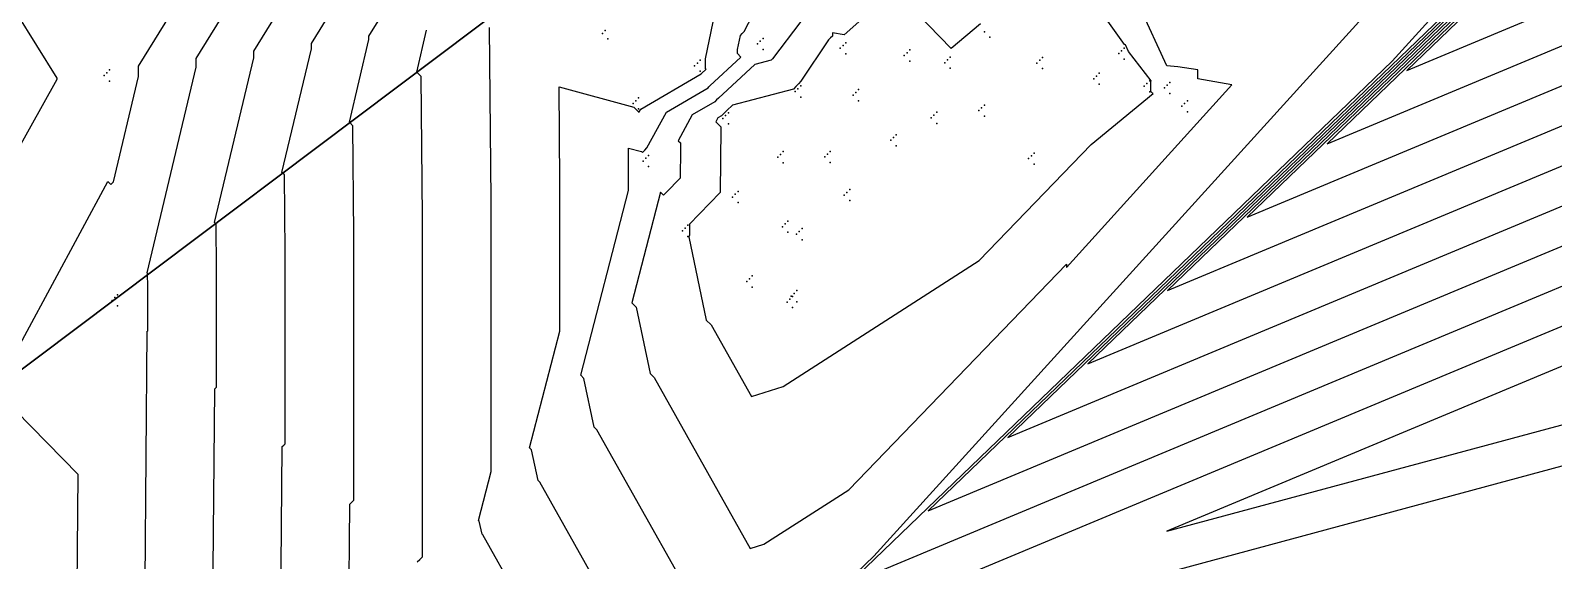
# Model space of a CAD drawing. Header units: metres. Extents: x 419582 to 423558, y 4805372 to 4807539.
# Drawn here: x 422892.5 to 422947.5, y 4807313.9 to 4807333.1 of the extents above; entities that cross this region are included whole.
import ezdxf

# ---------------------------------------------------------------- set-up
doc = ezdxf.new("R2010")
doc.units = ezdxf.units.M
doc.linetypes.add('PHANTOM', pattern=[2.5, 1.25, -0.25, 0.25, -0.25, 0.25, -0.25])
for name, color, linetype in [('C-TINN', 4, 'Continuous'), ('C-TOPO-MAJR', 9, 'Continuous'), ('C-TOPO-MINR', 8, 'Continuous'), ('LS', 7, 'Continuous')]:
    doc.layers.add(name, color=color, linetype=linetype)
doc.styles.get("Standard").update_dxf_attribs({"font": 'simplex.shx'})

# ---------------------------------------------------------------- blocks, each defined once
blk = doc.blocks.new('Susp A +0 +0')
at = {"linetype": 'PHANTOM', "flags": 128}
for points in [[(0, -11.382), (0, 11.382)], [(-11.382, 0), (11.382, 0)]]:
    blk.add_lwpolyline(points, dxfattribs=at)
at = {"flags": 128}
blk.add_lwpolyline([(-3.4, -3.4), (-3.4, 3.4), (3.4, 3.4), (3.4, -3.4)], close=True, dxfattribs=at)
at = {"layer": 'LS', "insert": (-3.273, -0.383), "char_height": 0.51577, "width": 9.13592, "attachment_point": 1}
blk.add_mtext('Susp A\\PBase +0 Leg +0', dxfattribs=at)

msp = doc.modelspace()

# ---------------------------------------------------------------- linework, layer by layer
at = {"color": 31, "lineweight": 30, "true_color": 0xffbd7a, "elevation": 1718.013}
msp.add_lwpolyline([(423449.834, 4807399.592), (423130.593, 4807500.114), (421950.92, 4806612.998), (421795.045, 4806430.988), (421305.015, 4806147.038), (421305.015, 4806147.038), (420630.083, 4805770.97), (419765.157, 4805549.54), (419617.356, 4805580.088)], dxfattribs=at)
at = {"layer": 'C-TINN', "color": 4, "linetype": 'Continuous', "lineweight": -3}
for p in [(422913.15, 4807332.96, 1741.14), (422913.25, 4807333.06, 1741.14), (422913.35, 4807332.76, 1741.14), (422918.95, 4807332.78, 1743.63), (422926.94, 4807333.02, 1745.45), (422927.14, 4807332.82, 1745.45), (422918.75, 4807332.58, 1743.63), (422918.85, 4807332.68, 1743.63), (422918.95, 4807332.38, 1743.63), (422921.74, 4807332.42, 1745.43), (422921.84, 4807332.52, 1745.43), (422921.94, 4807332.62, 1745.43), (422921.94, 4807332.22, 1745.43), (422924.05, 4807332.16, 1745.36), (422924.15, 4807332.26, 1745.36), (422924.25, 4807332.36, 1745.36), (422931.79, 4807332.23, 1745.09), (422931.89, 4807332.33, 1745.09), (422931.99, 4807332.43, 1745.09), (422895.36, 4807331.64, 1734.5), (422916.48, 4807331.79, 1741.83), (422916.58, 4807331.89, 1741.83), (422916.68, 4807331.99, 1741.83), (422916.68, 4807331.59, 1741.83), (422924.25, 4807331.96, 1745.36), (422925.51, 4807331.9, 1745.31), (422925.61, 4807332, 1745.31), (422925.71, 4807332.1, 1745.31), (422925.71, 4807331.7, 1745.31), (422928.84, 4807331.89, 1745.45), (422928.94, 4807331.99, 1745.45), (422929.04, 4807332.09, 1745.45), (422929.04, 4807331.69, 1745.45), (422931.99, 4807332.03, 1745.09), (422895.16, 4807331.44, 1734.5), (422895.26, 4807331.54, 1734.5), (422895.36, 4807331.24, 1734.5), (422920.31, 4807331.06, 1745.08), (422930.89, 4807331.32, 1745.37), (422930.99, 4807331.42, 1745.37), (422931.09, 4807331.52, 1745.37), (422931.09, 4807331.12, 1745.37), (422932.71, 4807331.05, 1745.07), (422932.81, 4807331.15, 1745.07), (422932.91, 4807331.25, 1745.07), (422933.54, 4807331.09, 1744.15), (422933.64, 4807331.19, 1744.15), (422914.36, 4807330.53, 1741.92), (422914.46, 4807330.63, 1741.92), (422920.11, 4807330.86, 1745.08), (422920.21, 4807330.96, 1745.08), (422920.31, 4807330.66, 1745.08), (422922.2, 4807330.73, 1745.45), (422922.3, 4807330.83, 1745.45), (422922.4, 4807330.93, 1745.45), (422922.4, 4807330.53, 1745.45), (422932.91, 4807330.85, 1745.07), (422933.44, 4807330.99, 1744.15), (422933.64, 4807330.79, 1744.15), (422934.27, 4807330.53, 1744.29), (422914.26, 4807330.43, 1741.92), (422914.46, 4807330.23, 1741.92), (422917.6, 4807329.99, 1745.19), (422917.7, 4807330.09, 1745.19), (422925.12, 4807330.01, 1745.52), (422925.22, 4807330.11, 1745.52), (422926.74, 4807330.17, 1745.46), (422926.84, 4807330.27, 1745.46), (422926.94, 4807330.37, 1745.46), (422926.94, 4807329.97, 1745.46), (422934.07, 4807330.33, 1744.29), (422934.17, 4807330.43, 1744.29), (422934.27, 4807330.13, 1744.29), (422917.5, 4807329.89, 1745.19), (422917.7, 4807329.69, 1745.19), (422925.02, 4807329.91, 1745.52), (422925.22, 4807329.71, 1745.52), (422923.56, 4807329.1, 1745.33), (422923.66, 4807329.2, 1745.33), (422923.76, 4807329.3, 1745.33), (422923.76, 4807328.9, 1745.33), (422914.62, 4807328.35, 1743.21), (422914.72, 4807328.45, 1743.21), (422914.82, 4807328.55, 1743.21), (422919.48, 4807328.49, 1745.34), (422919.58, 4807328.59, 1745.34), (422919.68, 4807328.69, 1745.34), (422919.68, 4807328.29, 1745.34), (422921.18, 4807328.5, 1745.36), (422921.28, 4807328.6, 1745.36), (422921.38, 4807328.7, 1745.36), (422921.38, 4807328.3, 1745.36), (422928.54, 4807328.44, 1745.42), (422928.64, 4807328.54, 1745.42), (422928.74, 4807328.64, 1745.42), (422914.82, 4807328.15, 1743.21), (422928.74, 4807328.24, 1745.42), (422918.05, 4807327.25, 1745.31), (422921.98, 4807327.22, 1745.31), (422922.08, 4807327.32, 1745.31), (422917.85, 4807327.05, 1745.31), (422917.95, 4807327.15, 1745.31), (422918.05, 4807326.85, 1745.31), (422921.88, 4807327.12, 1745.31), (422922.08, 4807326.92, 1745.31), (422919.85, 4807326.18, 1745.65), (422916.04, 4807325.83, 1744.99), (422916.14, 4807325.93, 1744.99), (422916.24, 4807326.03, 1744.99), (422916.24, 4807325.63, 1744.99), (422919.65, 4807325.98, 1745.65), (422919.75, 4807326.08, 1745.65), (422919.85, 4807325.78, 1745.65), (422920.16, 4807325.71, 1745.33), (422920.26, 4807325.81, 1745.33), (422920.36, 4807325.91, 1745.33), (422920.36, 4807325.51, 1745.33), (422918.36, 4807324, 1745.72), (422918.46, 4807324.1, 1745.72), (422918.56, 4807324.2, 1745.72), (422895.55, 4807323.42, 1735.56), (422895.65, 4807323.52, 1735.56), (422918.56, 4807323.8, 1745.72), (422919.92, 4807323.36, 1745.5), (422919.97, 4807323.47, 1745.53), (422920.02, 4807323.46, 1745.5), (422920.07, 4807323.57, 1745.53), (422920.17, 4807323.67, 1745.53), (422895.45, 4807323.32, 1735.56), (422895.65, 4807323.12, 1735.56), (422919.82, 4807323.26, 1745.5), (422920.02, 4807323.06, 1745.5), (422920.17, 4807323.27, 1745.53)]:
    msp.add_point(p, dxfattribs=at)
at = {"layer": 'C-TOPO-MAJR', "color": 9, "linetype": 'Continuous', "lineweight": -3, "flags": 128}
for points, elevation in [([(422950.55, 4807340.263), (422927.791, 4807318.373), (423067.774, 4807376.852)], 1740), ([(422954.924, 4807343.865), (422942.192, 4807331.618), (423020.508, 4807364.336)], 1735), ([(422891.296, 4807320.194), (422895.297, 4807327.61), (422895.402, 4807327.504), (422895.45, 4807327.551), (422895.497, 4807327.598), (422896.401, 4807331.406), (422896.401, 4807331.776), (422898.703, 4807335.499), (422898.602, 4807335.6), (422891.192, 4807341.161)], 1735), ([(422923.385, 4807334.252), (422921.878, 4807332.903), (422921.459, 4807332.983), (422921.459, 4807332.862), (422921.389, 4807332.793), (422921.319, 4807332.723), (422920.313, 4807331.236), (422920.235, 4807331.133), (422920.14, 4807331.038), (422920.046, 4807330.944), (422917.852, 4807330.369), (422917.642, 4807330.175), (422917.548, 4807330.08), (422917.454, 4807329.986), (422917.323, 4807329.91), (422917.243, 4807329.761), (422917.424, 4807329.581), (422917.424, 4807329.542), (422917.403, 4807327.212), (422916.29, 4807326.062), (422916.297, 4807326.056), (422916.297, 4807325.668), (422916.272, 4807325.61), (422916.27, 4807325.609), (422916.269, 4807325.608), (422916.903, 4807322.609), (422917.076, 4807322.435), (422918.531, 4807319.849), (422919.675, 4807320.213), (422926.759, 4807324.762), (422930.795, 4807328.942), (422933.032, 4807330.785), (422933.014, 4807330.803), (422932.966, 4807330.845), (422932.95, 4807330.861), (422932.95, 4807331.23), (422932.958, 4807331.238), (422932.966, 4807331.245), (422932.148, 4807332.311), (422932.036, 4807332.551), (422931.994, 4807332.56), (422931.394, 4807333.402)], 1745), ([(422926.801, 4807333.31), (422925.744, 4807332.41), (422924.101, 4807334.094)], 1745), ([(422906.468, 4807313.873), (422906.562, 4807313.967), (422906.656, 4807314.061), (422906.656, 4807314.085), (422906.66, 4807326.323), (422906.612, 4807331.4), (422906.449, 4807331.562), (422906.807, 4807333.071)], 1740), ([(422843.505, 4807258.682), (422897.885, 4807296.559), (422897.213, 4807297.425), (422899.074, 4807301.241), (422894.563, 4807306.471), (422894.171, 4807307.168), (422894.171, 4807307.506), (422894.14, 4807307.537), (422894.223, 4807317.03), (422891.409, 4807319.908)], 1735)]:
    msp.add_lwpolyline(points, dxfattribs=dict(at, elevation=elevation))
at = {"layer": 'C-TOPO-MINR', "color": 8, "linetype": 'Continuous', "lineweight": -3, "flags": 128}
for points, elevation in [([(423105.587, 4807386.865), (422933.522, 4807314.983), (423314.536, 4807417.712)], 1744), ([(422879.503, 4807208.727), (422984.023, 4807270.586), (423093.326, 4807302.826), (422925.178, 4807310.767), (422926.931, 4807311.716), (423317.67, 4807417.067)], 1743), ([(422941.406, 4807334.436), (422922.951, 4807314.081), (422919.151, 4807310.426), (423096.134, 4807384.362)], 1743), ([(422946.937, 4807337.775), (422941.665, 4807331.959), (422922.031, 4807313.075), (423086.68, 4807381.859)], 1742), ([(422949.675, 4807339.542), (422924.911, 4807315.724), (423077.227, 4807379.356)], 1741), ([(422951.425, 4807340.983), (422930.671, 4807321.022), (423058.321, 4807374.349)], 1739), ([(422952.3, 4807341.704), (422933.551, 4807323.671), (423048.867, 4807371.846)], 1738), ([(422953.175, 4807342.424), (422936.432, 4807326.32), (423039.414, 4807369.342)], 1737), ([(422954.049, 4807343.145), (422939.312, 4807328.969), (423029.961, 4807366.839)], 1736), ([(422885.351, 4807316.742), (422893.465, 4807331.307), (422893.465, 4807331.34), (422888.325, 4807339.605)], 1734), ([(422896.604, 4807308.627), (422896.722, 4807322.204), (422896.731, 4807322.213), (422896.741, 4807322.222), (422896.741, 4807322.585), (422896.741, 4807323.798), (422896.736, 4807324.301), (422896.72, 4807324.317), (422898.482, 4807331.739), (422898.482, 4807332.047), (422902.621, 4807338.739)], 1736), ([(422899.068, 4807309.716), (422899.158, 4807320.121), (422899.189, 4807320.152), (422899.219, 4807320.182), (422899.219, 4807320.46), (422899.221, 4807324.429), (422899.205, 4807326.076), (422899.152, 4807326.128), (422900.563, 4807332.072), (422900.563, 4807332.319), (422903.878, 4807337.677)], 1737), ([(422901.532, 4807310.806), (422901.595, 4807318.038), (422901.647, 4807318.09), (422901.698, 4807318.142), (422901.698, 4807318.335), (422901.701, 4807325.061), (422901.674, 4807327.85), (422901.585, 4807327.94), (422902.645, 4807332.405), (422902.645, 4807332.59), (422905.135, 4807336.616)], 1738), ([(422903.996, 4807311.895), (422904.031, 4807315.956), (422904.104, 4807316.029), (422904.177, 4807316.102), (422904.177, 4807316.21), (422904.18, 4807325.692), (422904.143, 4807329.625), (422904.017, 4807329.751), (422904.726, 4807332.738), (422904.726, 4807332.862), (422906.391, 4807335.554)], 1739), ([(422920.313, 4807333.393), (422919.297, 4807332.043), (422919.272, 4807332.018), (422919.246, 4807331.992), (422918.654, 4807331.837), (422917.339, 4807330.621), (422917.274, 4807330.557), (422917.21, 4807330.492), (422916.394, 4807330.014), (422915.889, 4807329.085), (422915.969, 4807329.005), (422915.969, 4807328.764), (422915.96, 4807327.736), (422915.45, 4807327.209), (422915.406, 4807327.165), (422915.361, 4807327.12), (422915.25, 4807327.232), (422914.213, 4807323.236), (422914.371, 4807323.078), (422914.879, 4807320.677), (422915.016, 4807320.54), (422918.491, 4807314.361), (422918.985, 4807314.518), (422922.044, 4807316.483), (422929.903, 4807324.623), (422929.903, 4807324.512), (422935.874, 4807331.098), (422935.874, 4807331.098), (422934.642, 4807331.321), (422934.642, 4807331.639), (422933.927, 4807331.749), (422933.533, 4807331.788), (422932.549, 4807333.901)], 1744), ([(422913.806, 4807311.572), (422910.894, 4807316.75), (422910.831, 4807316.813), (422910.596, 4807317.923), (422910.523, 4807317.996), (422911.618, 4807322.213), (422911.62, 4807327.586), (422911.587, 4807331.035), (422914.282, 4807330.301), (422914.47, 4807330.113), (422914.476, 4807330.12), (422914.482, 4807330.126), (422914.534, 4807330.222), (422916.721, 4807331.504), (422916.727, 4807331.509), (422916.732, 4807331.514), (422916.894, 4807331.665), (422916.876, 4807331.684), (422916.876, 4807332.046), (422917.152, 4807333.379)], 1742), ([(422917.559, 4807310.458), (422912.955, 4807318.645), (422912.855, 4807318.745), (422912.484, 4807320.501), (422912.368, 4807320.616), (422914.099, 4807327.285), (422914.099, 4807328.217), (422914.094, 4807328.816), (422914.561, 4807328.689), (422914.594, 4807328.656), (422914.678, 4807328.74), (422914.761, 4807328.823), (422915.464, 4807330.118), (422916.966, 4807330.998), (422917, 4807331.033), (422917.035, 4807331.068), (422918.155, 4807332.104), (422918.025, 4807332.234), (422918.025, 4807332.373), (422918.132, 4807332.889), (422918.201, 4807332.958), (422918.271, 4807333.027), (422918.579, 4807333.625)], 1743), ([(422910.052, 4807312.687), (422908.834, 4807314.855), (422908.807, 4807314.881), (422908.709, 4807315.346), (422908.678, 4807315.376), (422909.136, 4807317.142), (422909.14, 4807326.955), (422909.081, 4807333.175)], 1741)]:
    msp.add_lwpolyline(points, dxfattribs=dict(at, elevation=elevation))

# ---------------------------------------------------------------- block references
at = {"rotation": 306.94322494}
msp.add_blockref('Susp A +0 +0', (422922.06, 4807343.3, 1740.54), dxfattribs=at)

doc.saveas('drawing.dxf')
